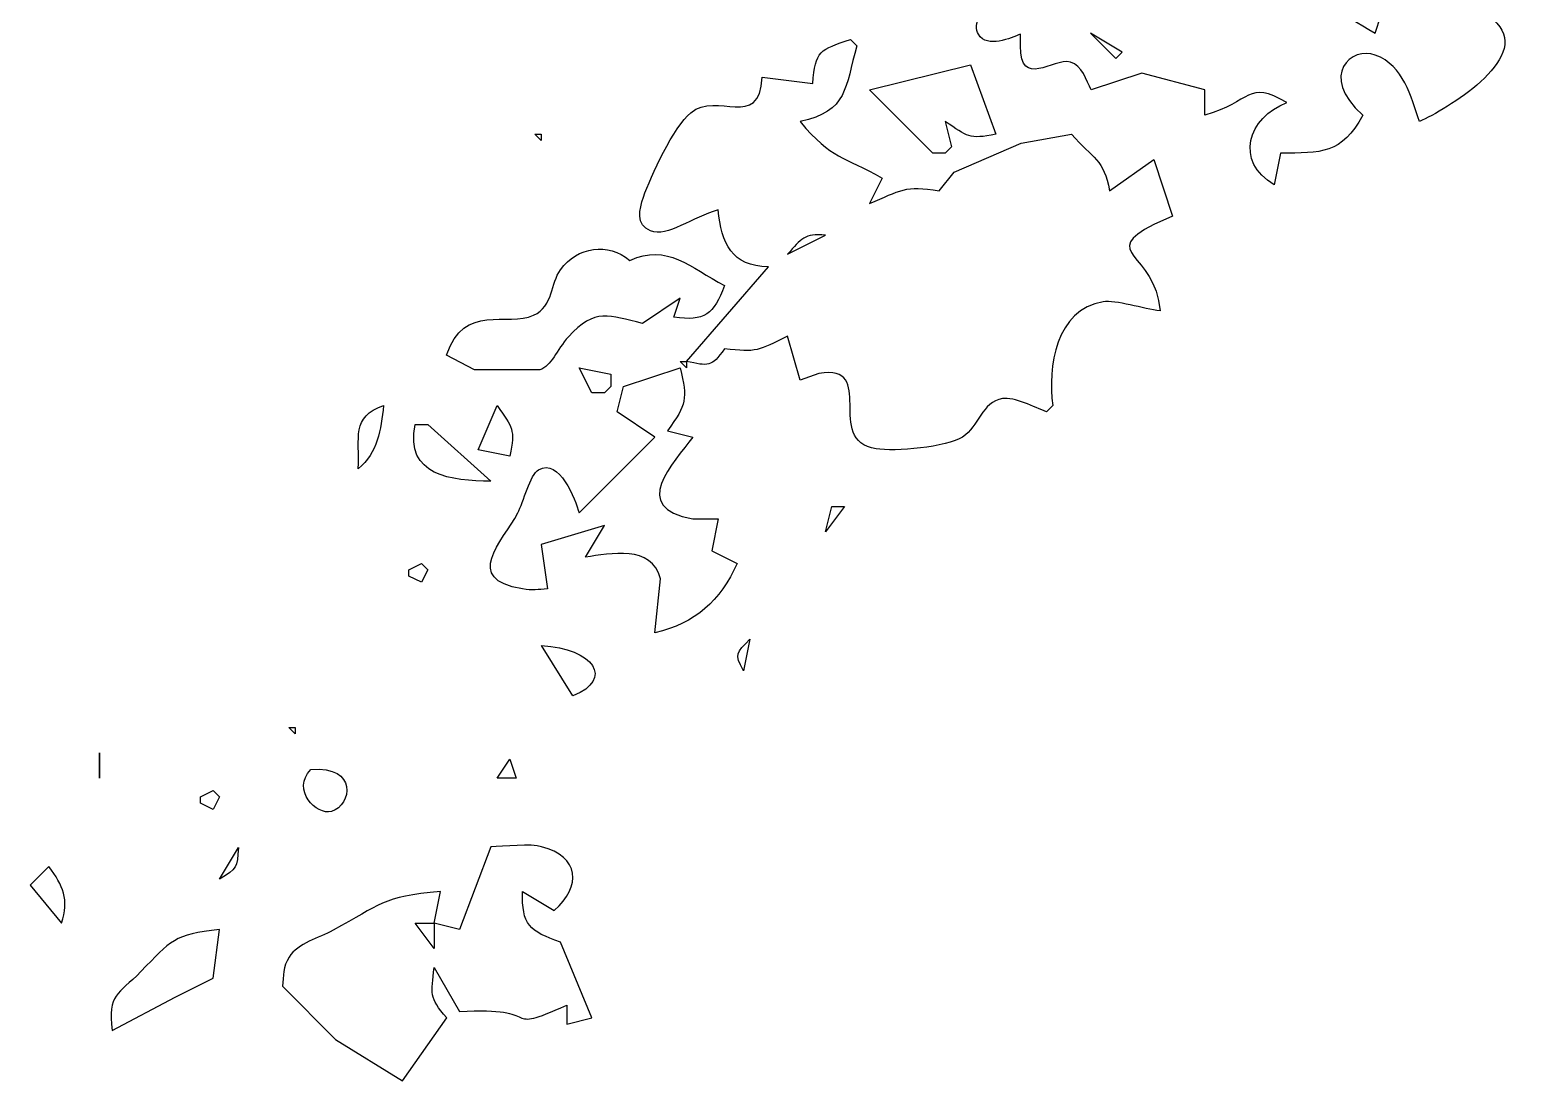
# Model space of a CAD drawing. Header units: centimetres. Extents: x -10.8 to 7.5, y -7.5 to 7.5.
# Drawn here: x -4.781 to -3.126, y -2.208 to -1.049 of the extents above; entities that cross this region are included whole.
import ezdxf

# ---------------------------------------------------------------- set-up
doc = ezdxf.new("R2010")
doc.units = ezdxf.units.CM
doc.header["$MEASUREMENT"] = 0
doc.layers.add('Layer 1', color=7, linetype='Continuous')

msp = doc.modelspace()

# ---------------------------------------------------------------- linework, layer by layer
at = {"layer": 'Layer 1'}
for points, knots in [([(-3.63894, -0.8998), (-3.64722, -0.89103), (-3.65815, -0.87788), (-3.6688, -0.87224), (-3.6688, -0.87224), (-3.69782, -0.85672), (-3.74814, -0.88978), (-3.77117, -0.90676), (-3.77117, -0.90676), (-3.79984, -0.85589), (-3.86902, -0.88372), (-3.84459, -0.93341), (-3.84459, -0.93341), (-3.84139, -0.93995), (-3.83714, -0.94552), (-3.83172, -0.95039), (-3.83172, -0.95039), (-3.78175, -0.99549), (-3.77013, -0.90279), (-3.73457, -0.94385), (-3.73457, -0.94385), (-3.72135, -0.95909), (-3.71891, -0.99452), (-3.72511, -1.0131), (-3.72511, -1.0131), (-3.72894, -1.02465), (-3.74272, -1.04337), (-3.73527, -1.05416), (-3.73527, -1.05416), (-3.72594, -1.07044), (-3.69922, -1.05757), (-3.68892, -1.05416), (-3.68892, -1.05416), (-3.68892, -1.05416), (-3.68892, -1.06669), (-3.68892, -1.06669), (-3.68892, -1.06669), (-3.68941, -1.11478), (-3.65301, -1.07991), (-3.63408, -1.08478), (-3.63408, -1.08478), (-3.62148, -1.08798), (-3.61599, -1.1051), (-3.61111, -1.11554), (-3.61111, -1.11554), (-3.61111, -1.11554), (-3.55543, -1.0971), (-3.55543, -1.0971), (-3.55543, -1.0971), (-3.55543, -1.0971), (-3.48584, -1.11554), (-3.48584, -1.11554), (-3.48584, -1.11554), (-3.48584, -1.11554), (-3.48584, -1.14338), (-3.48584, -1.14338), (-3.48584, -1.14338), (-3.4342, -1.12877), (-3.43928, -1.1035), (-3.39537, -1.12946), (-3.39537, -1.12946), (-3.43859, -1.1454), (-3.45341, -1.19502), (-3.40929, -1.21993), (-3.40929, -1.21993), (-3.40929, -1.21993), (-3.40233, -1.18513), (-3.40233, -1.18513), (-3.40233, -1.18513), (-3.35849, -1.18499), (-3.33427, -1.18638), (-3.31186, -1.14337), (-3.31186, -1.14337), (-3.36127, -1.09855), (-3.32348, -1.06723), (-3.29794, -1.07698), (-3.29794, -1.07698), (-3.26655, -1.08895), (-3.2589, -1.12222), (-3.24922, -1.15033), (-3.24922, -1.15033), (-3.22055, -1.13725), (-3.12639, -1.0822), (-3.1639, -1.0419), (-3.1639, -1.0419), (-3.17977, -1.02492), (-3.19835, -1.04058), (-3.21366, -1.03835), (-3.21366, -1.03835), (-3.23343, -1.0355), (-3.24136, -1.01281), (-3.24922, -0.99722), (-3.24922, -0.99722), (-3.28798, -1.00766), (-3.28673, -1.01622), (-3.29794, -1.0529), (-3.29794, -1.0529), (-3.37623, -1.0094), (-3.37213, -0.98331), (-3.45801, -1.01114), (-3.45801, -1.01114), (-3.46288, -0.97105), (-3.45328, -0.9396), (-3.50673, -0.94851), (-3.50673, -0.94851), (-3.50673, -0.94851), (-3.51787, -0.91789), (-3.51787, -0.91789), (-3.51787, -0.91789), (-3.51787, -0.91789), (-3.59087, -0.89137), (-3.59087, -0.89137), (-3.59087, -0.89137), (-3.59087, -0.89137), (-3.62503, -0.89138), (-3.62503, -0.89138), (-3.62503, -0.89138), (-3.62503, -0.89138), (-3.63199, -0.85804), (-3.63199, -0.85804), (-3.63199, -0.85804), (-3.63199, -0.85804), (-3.63895, -0.8998), (-3.63895, -0.8998), (-3.63895, -0.8998), (-3.63895, -0.8998), (-3.63894, -0.8998), (-3.63894, -0.8998)], [0, 0, 0, 0, 0.030303, 0.030303, 0.030303, 0.030303, 0.0606061, 0.0606061, 0.0606061, 0.0606061, 0.0909091, 0.0909091, 0.0909091, 0.0909091, 0.1212121, 0.1212121, 0.1212121, 0.1212121, 0.1515152, 0.1515152, 0.1515152, 0.1515152, 0.1818182, 0.1818182, 0.1818182, 0.1818182, 0.2121212, 0.2121212, 0.2121212, 0.2121212, 0.2424242, 0.2424242, 0.2424242, 0.2424242, 0.2727273, 0.2727273, 0.2727273, 0.2727273, 0.3030303, 0.3030303, 0.3030303, 0.3030303, 0.3333333, 0.3333333, 0.3333333, 0.3333333, 0.3636364, 0.3636364, 0.3636364, 0.3636364, 0.3939394, 0.3939394, 0.3939394, 0.3939394, 0.4242424, 0.4242424, 0.4242424, 0.4242424, 0.4545455, 0.4545455, 0.4545455, 0.4545455, 0.4848485, 0.4848485, 0.4848485, 0.4848485, 0.5151515, 0.5151515, 0.5151515, 0.5151515, 0.5454545, 0.5454545, 0.5454545, 0.5454545, 0.5757576, 0.5757576, 0.5757576, 0.5757576, 0.6060606, 0.6060606, 0.6060606, 0.6060606, 0.6363636, 0.6363636, 0.6363636, 0.6363636, 0.6666667, 0.6666667, 0.6666667, 0.6666667, 0.6969697, 0.6969697, 0.6969697, 0.6969697, 0.7272727, 0.7272727, 0.7272727, 0.7272727, 0.7575758, 0.7575758, 0.7575758, 0.7575758, 0.7878788, 0.7878788, 0.7878788, 0.7878788, 0.8181818, 0.8181818, 0.8181818, 0.8181818, 0.8484848, 0.8484848, 0.8484848, 0.8484848, 0.8787879, 0.8787879, 0.8787879, 0.8787879, 0.9090909, 0.9090909, 0.9090909, 0.9090909, 0.9393939, 0.9393939, 0.9393939, 0.9393939, 1, 1, 1, 1]), ([(-3.57698, -1.07374), (-3.57698, -1.07374), (-3.58394, -1.0807), (-3.58394, -1.0807), (-3.58394, -1.0807), (-3.58394, -1.0807), (-3.61178, -1.05286), (-3.61178, -1.05286), (-3.61178, -1.05286), (-3.61178, -1.05286), (-3.57698, -1.07374), (-3.57698, -1.07374)], [0, 0, 0, 0, 0.25, 0.25, 0.25, 0.25, 0.5, 0.5, 0.5, 0.5, 1, 1, 1, 1]), ([(-3.91799, -1.10853), (-3.91799, -1.10853), (-3.97367, -1.10157), (-3.97367, -1.10157), (-3.97367, -1.10157), (-3.97694, -1.16073), (-4.02322, -1.11618), (-4.05245, -1.14054), (-4.05245, -1.14054), (-4.07096, -1.15599), (-4.09671, -1.21034), (-4.10458, -1.2338), (-4.10458, -1.2338), (-4.10896, -1.24681), (-4.1137, -1.26442), (-4.09672, -1.27096), (-4.09672, -1.27096), (-4.07842, -1.27806), (-4.05051, -1.25558), (-4.02239, -1.24772), (-4.02239, -1.24772), (-4.01814, -1.28454), (-4.00778, -1.30994), (-3.96671, -1.31035), (-3.96671, -1.31035), (-3.96671, -1.31035), (-4.05718, -1.41474), (-4.05718, -1.41474), (-4.05718, -1.41474), (-4.03317, -1.41982), (-4.02962, -1.4217), (-4.01542, -1.40082), (-4.01542, -1.40082), (-3.97923, -1.4052), (-3.97826, -1.40291), (-3.94583, -1.3869), (-3.94583, -1.3869), (-3.94583, -1.3869), (-3.93191, -1.43562), (-3.93191, -1.43562), (-3.93191, -1.43562), (-3.93191, -1.43562), (-3.91117, -1.4281), (-3.91117, -1.4281), (-3.91117, -1.4281), (-3.84589, -1.41717), (-3.90609, -1.50187), (-3.84826, -1.51113), (-3.84826, -1.51113), (-3.8278, -1.51447), (-3.77004, -1.50939), (-3.75305, -1.49819), (-3.75305, -1.49819), (-3.73482, -1.48622), (-3.73182, -1.4597), (-3.70879, -1.45574), (-3.70879, -1.45574), (-3.69592, -1.45358), (-3.67316, -1.46548), (-3.66049, -1.47042), (-3.66049, -1.47042), (-3.66049, -1.47042), (-3.65353, -1.46346), (-3.65353, -1.46346), (-3.65353, -1.46346), (-3.6591, -1.42122), (-3.65019, -1.35754), (-3.59785, -1.34905), (-3.59785, -1.34905), (-3.5847, -1.34689), (-3.55268, -1.35684), (-3.53522, -1.35907), (-3.53522, -1.35907), (-3.54058, -1.29358), (-3.60412, -1.29574), (-3.54204, -1.26386), (-3.54204, -1.26386), (-3.54204, -1.26386), (-3.5213, -1.25467), (-3.5213, -1.25467), (-3.5213, -1.25467), (-3.5213, -1.25467), (-3.54218, -1.19204), (-3.54218, -1.19204), (-3.54218, -1.19204), (-3.54218, -1.19204), (-3.5909, -1.22684), (-3.5909, -1.22684), (-3.5909, -1.22684), (-3.59702, -1.19149), (-3.6092, -1.19176), (-3.63266, -1.16421), (-3.63266, -1.16421), (-3.63266, -1.16421), (-3.68841, -1.1743), (-3.68841, -1.1743), (-3.68841, -1.1743), (-3.68841, -1.1743), (-3.76211, -1.20624), (-3.76211, -1.20624), (-3.76211, -1.20624), (-3.76211, -1.20624), (-3.77881, -1.22684), (-3.77881, -1.22684), (-3.77881, -1.22684), (-3.81583, -1.21988), (-3.82161, -1.22656), (-3.85536, -1.24076), (-3.85536, -1.24076), (-3.85536, -1.24076), (-3.84144, -1.21292), (-3.84144, -1.21292), (-3.84144, -1.21292), (-3.8848, -1.18717), (-3.89621, -1.19343), (-3.93191, -1.15029), (-3.93191, -1.15029), (-3.87888, -1.13888), (-3.88264, -1.11285), (-3.86928, -1.06678), (-3.86928, -1.06678), (-3.86928, -1.06678), (-3.87624, -1.05982), (-3.87624, -1.05982), (-3.87624, -1.05982), (-3.91027, -1.07123), (-3.91493, -1.07186), (-3.918, -1.10854), (-3.918, -1.10854), (-3.918, -1.10854), (-3.91799, -1.10853), (-3.91799, -1.10853)], [0, 0, 0, 0, 0.0294118, 0.0294118, 0.0294118, 0.0294118, 0.0588235, 0.0588235, 0.0588235, 0.0588235, 0.0882353, 0.0882353, 0.0882353, 0.0882353, 0.1176471, 0.1176471, 0.1176471, 0.1176471, 0.1470588, 0.1470588, 0.1470588, 0.1470588, 0.1764706, 0.1764706, 0.1764706, 0.1764706, 0.2058824, 0.2058824, 0.2058824, 0.2058824, 0.2352941, 0.2352941, 0.2352941, 0.2352941, 0.2647059, 0.2647059, 0.2647059, 0.2647059, 0.2941176, 0.2941176, 0.2941176, 0.2941176, 0.3235294, 0.3235294, 0.3235294, 0.3235294, 0.3529412, 0.3529412, 0.3529412, 0.3529412, 0.3823529, 0.3823529, 0.3823529, 0.3823529, 0.4117647, 0.4117647, 0.4117647, 0.4117647, 0.4411765, 0.4411765, 0.4411765, 0.4411765, 0.4705882, 0.4705882, 0.4705882, 0.4705882, 0.5, 0.5, 0.5, 0.5, 0.5294118, 0.5294118, 0.5294118, 0.5294118, 0.5588235, 0.5588235, 0.5588235, 0.5588235, 0.5882353, 0.5882353, 0.5882353, 0.5882353, 0.6176471, 0.6176471, 0.6176471, 0.6176471, 0.6470588, 0.6470588, 0.6470588, 0.6470588, 0.6764706, 0.6764706, 0.6764706, 0.6764706, 0.7058824, 0.7058824, 0.7058824, 0.7058824, 0.7352941, 0.7352941, 0.7352941, 0.7352941, 0.7647059, 0.7647059, 0.7647059, 0.7647059, 0.7941176, 0.7941176, 0.7941176, 0.7941176, 0.8235294, 0.8235294, 0.8235294, 0.8235294, 0.8529412, 0.8529412, 0.8529412, 0.8529412, 0.8823529, 0.8823529, 0.8823529, 0.8823529, 0.9117647, 0.9117647, 0.9117647, 0.9117647, 0.9411765, 0.9411765, 0.9411765, 0.9411765, 1, 1, 1, 1]), ([(-3.85537, -1.11549), (-3.85537, -1.11549), (-3.78578, -1.18508), (-3.78578, -1.18508), (-3.78578, -1.18508), (-3.78578, -1.18508), (-3.77186, -1.18509), (-3.77186, -1.18509), (-3.77186, -1.18509), (-3.77186, -1.18509), (-3.7649, -1.17813), (-3.7649, -1.17813), (-3.7649, -1.17813), (-3.7649, -1.17813), (-3.77186, -1.15029), (-3.77186, -1.15029), (-3.77186, -1.15029), (-3.74736, -1.16671), (-3.7459, -1.17047), (-3.71618, -1.16421), (-3.71618, -1.16421), (-3.71618, -1.16421), (-3.74402, -1.08766), (-3.74402, -1.08766), (-3.74402, -1.08766), (-3.74402, -1.08766), (-3.85537, -1.1155), (-3.85537, -1.1155), (-3.85537, -1.1155), (-3.85537, -1.1155), (-3.85537, -1.11549), (-3.85537, -1.11549)], [0, 0, 0, 0, 0.1111111, 0.1111111, 0.1111111, 0.1111111, 0.2222222, 0.2222222, 0.2222222, 0.2222222, 0.3333333, 0.3333333, 0.3333333, 0.3333333, 0.4444444, 0.4444444, 0.4444444, 0.4444444, 0.5555556, 0.5555556, 0.5555556, 0.5555556, 0.6666667, 0.6666667, 0.6666667, 0.6666667, 0.7777778, 0.7777778, 0.7777778, 0.7777778, 1, 1, 1, 1]), ([(-4.22412, -1.16421), (-4.22412, -1.16421), (-4.21716, -1.17117), (-4.21716, -1.17117), (-4.21716, -1.17117), (-4.21716, -1.17117), (-4.21716, -1.16421), (-4.21716, -1.16421), (-4.21716, -1.16421), (-4.21716, -1.16421), (-4.22412, -1.16421), (-4.22412, -1.16421)], [0, 0, 0, 0, 0.25, 0.25, 0.25, 0.25, 0.5, 0.5, 0.5, 0.5, 1, 1, 1, 1]), ([(-3.90395, -1.27556), (-3.90395, -1.27556), (-3.94571, -1.29644), (-3.94571, -1.29644), (-3.94571, -1.29644), (-3.93061, -1.27981), (-3.9272, -1.2732), (-3.90395, -1.27556)], [0, 0, 0, 0, 0.3333333, 0.3333333, 0.3333333, 0.3333333, 1, 1, 1, 1]), ([(-4.19617, -1.31377), (-4.20661, -1.32811), (-4.20362, -1.35358), (-4.22568, -1.36388), (-4.22568, -1.36388), (-4.25414, -1.37724), (-4.30223, -1.34961), (-4.32151, -1.40779), (-4.32151, -1.40779), (-4.32151, -1.40779), (-4.29075, -1.42421), (-4.29075, -1.42421), (-4.29075, -1.42421), (-4.29075, -1.42421), (-4.21893, -1.42421), (-4.21893, -1.42421), (-4.21893, -1.42421), (-4.20564, -1.41983), (-4.20056, -1.40222), (-4.1872, -1.3876), (-4.1872, -1.3876), (-4.15804, -1.35559), (-4.1421, -1.36387), (-4.10577, -1.37299), (-4.10577, -1.37299), (-4.10577, -1.37299), (-4.06401, -1.34515), (-4.06401, -1.34515), (-4.06401, -1.34515), (-4.06401, -1.34515), (-4.07097, -1.36603), (-4.07097, -1.36603), (-4.07097, -1.36603), (-4.03701, -1.37097), (-4.02713, -1.36269), (-4.01529, -1.33123), (-4.01529, -1.33123), (-4.05294, -1.31133), (-4.07786, -1.28432), (-4.11968, -1.30339), (-4.11968, -1.30339), (-4.14341, -1.28342), (-4.17737, -1.28801), (-4.19616, -1.31376), (-4.19616, -1.31376), (-4.19616, -1.31376), (-4.19617, -1.31377), (-4.19617, -1.31377)], [0, 0, 0, 0, 0.0769231, 0.0769231, 0.0769231, 0.0769231, 0.1538462, 0.1538462, 0.1538462, 0.1538462, 0.2307692, 0.2307692, 0.2307692, 0.2307692, 0.3076923, 0.3076923, 0.3076923, 0.3076923, 0.3846154, 0.3846154, 0.3846154, 0.3846154, 0.4615385, 0.4615385, 0.4615385, 0.4615385, 0.5384615, 0.5384615, 0.5384615, 0.5384615, 0.6153846, 0.6153846, 0.6153846, 0.6153846, 0.6923077, 0.6923077, 0.6923077, 0.6923077, 0.7692308, 0.7692308, 0.7692308, 0.7692308, 0.8461538, 0.8461538, 0.8461538, 0.8461538, 1, 1, 1, 1]), ([(-4.12665, -1.44259), (-4.12665, -1.44259), (-4.13361, -1.47043), (-4.13361, -1.47043), (-4.13361, -1.47043), (-4.13361, -1.47043), (-4.09185, -1.49827), (-4.09185, -1.49827), (-4.09185, -1.49827), (-4.09185, -1.49827), (-4.17536, -1.58178), (-4.17536, -1.58178), (-4.17536, -1.58178), (-4.18002, -1.56717), (-4.197, -1.52088), (-4.22025, -1.53425), (-4.22025, -1.53425), (-4.22902, -1.53926), (-4.23709, -1.57051), (-4.24301, -1.58178), (-4.24301, -1.58178), (-4.25985, -1.61386), (-4.3046, -1.65472), (-4.238, -1.6655), (-4.238, -1.6655), (-4.22659, -1.66759), (-4.22102, -1.66627), (-4.21016, -1.6655), (-4.21016, -1.6655), (-4.21016, -1.6655), (-4.21712, -1.61658), (-4.21712, -1.61658), (-4.21712, -1.61658), (-4.21712, -1.61658), (-4.14753, -1.5957), (-4.14753, -1.5957), (-4.14753, -1.5957), (-4.14753, -1.5957), (-4.16841, -1.6305), (-4.16841, -1.6305), (-4.16841, -1.6305), (-4.14106, -1.62688), (-4.09513, -1.61644), (-4.08587, -1.65437), (-4.08587, -1.65437), (-4.08587, -1.65437), (-4.09186, -1.71401), (-4.09186, -1.71401), (-4.09186, -1.71401), (-4.04725, -1.70336), (-4.02004, -1.67893), (-4.00139, -1.63746), (-4.00139, -1.63746), (-4.00139, -1.63746), (-4.02923, -1.62354), (-4.02923, -1.62354), (-4.02923, -1.62354), (-4.02923, -1.62354), (-4.02227, -1.58826), (-4.02227, -1.58826), (-4.02227, -1.58826), (-4.02227, -1.58826), (-4.0501, -1.58825), (-4.0501, -1.58825), (-4.0501, -1.58825), (-4.12088, -1.57656), (-4.07133, -1.52659), (-4.0501, -1.49826), (-4.0501, -1.49826), (-4.0501, -1.49826), (-4.07794, -1.4913), (-4.07794, -1.4913), (-4.07794, -1.4913), (-4.05692, -1.46144), (-4.05588, -1.45706), (-4.06402, -1.42171), (-4.06402, -1.42171), (-4.06402, -1.42171), (-4.12665, -1.44259), (-4.12665, -1.44259)], [0, 0, 0, 0, 0.047619, 0.047619, 0.047619, 0.047619, 0.0952381, 0.0952381, 0.0952381, 0.0952381, 0.1428571, 0.1428571, 0.1428571, 0.1428571, 0.1904762, 0.1904762, 0.1904762, 0.1904762, 0.2380952, 0.2380952, 0.2380952, 0.2380952, 0.2857143, 0.2857143, 0.2857143, 0.2857143, 0.3333333, 0.3333333, 0.3333333, 0.3333333, 0.3809524, 0.3809524, 0.3809524, 0.3809524, 0.4285714, 0.4285714, 0.4285714, 0.4285714, 0.4761905, 0.4761905, 0.4761905, 0.4761905, 0.5238095, 0.5238095, 0.5238095, 0.5238095, 0.5714286, 0.5714286, 0.5714286, 0.5714286, 0.6190476, 0.6190476, 0.6190476, 0.6190476, 0.6666667, 0.6666667, 0.6666667, 0.6666667, 0.7142857, 0.7142857, 0.7142857, 0.7142857, 0.7619048, 0.7619048, 0.7619048, 0.7619048, 0.8095238, 0.8095238, 0.8095238, 0.8095238, 0.8571429, 0.8571429, 0.8571429, 0.8571429, 0.9047619, 0.9047619, 0.9047619, 0.9047619, 1, 1, 1, 1]), ([(-4.17537, -1.42171), (-4.17537, -1.42171), (-4.16145, -1.44955), (-4.16145, -1.44955), (-4.16145, -1.44955), (-4.16145, -1.44955), (-4.14753, -1.44955), (-4.14753, -1.44955), (-4.14753, -1.44955), (-4.14753, -1.44955), (-4.14057, -1.44259), (-4.14057, -1.44259), (-4.14057, -1.44259), (-4.14057, -1.44259), (-4.14057, -1.42867), (-4.14057, -1.42867), (-4.14057, -1.42867), (-4.14057, -1.42867), (-4.17537, -1.42171), (-4.17537, -1.42171)], [0, 0, 0, 0, 0.1666667, 0.1666667, 0.1666667, 0.1666667, 0.3333333, 0.3333333, 0.3333333, 0.3333333, 0.5, 0.5, 0.5, 0.5, 0.6666667, 0.6666667, 0.6666667, 0.6666667, 1, 1, 1, 1]), ([(-4.06402, -1.41475), (-4.06402, -1.41475), (-4.05706, -1.42171), (-4.05706, -1.42171), (-4.05706, -1.42171), (-4.05706, -1.42171), (-4.05706, -1.41475), (-4.05706, -1.41475), (-4.05706, -1.41475), (-4.05706, -1.41475), (-4.06402, -1.41475), (-4.06402, -1.41475)], [0, 0, 0, 0, 0.25, 0.25, 0.25, 0.25, 0.5, 0.5, 0.5, 0.5, 1, 1, 1, 1]), ([(-4.41888, -1.53306), (-4.39738, -1.51559), (-4.39376, -1.48998), (-4.39104, -1.46347), (-4.39104, -1.46347), (-4.42688, -1.47607), (-4.41721, -1.49889), (-4.41888, -1.53306)], [0, 0, 0, 0, 0.3333333, 0.3333333, 0.3333333, 0.3333333, 1, 1, 1, 1]), ([(-4.28665, -1.51218), (-4.28665, -1.51218), (-4.25185, -1.51914), (-4.25185, -1.51914), (-4.25185, -1.51914), (-4.2458, -1.48935), (-4.24858, -1.4881), (-4.26577, -1.46346), (-4.26577, -1.46346), (-4.26577, -1.46346), (-4.28665, -1.51218), (-4.28665, -1.51218)], [0, 0, 0, 0, 0.25, 0.25, 0.25, 0.25, 0.5, 0.5, 0.5, 0.5, 1, 1, 1, 1]), ([(-4.35624, -1.48434), (-4.36793, -1.54106), (-4.31615, -1.54642), (-4.27273, -1.54697), (-4.27273, -1.54697), (-4.27273, -1.54697), (-4.34232, -1.48434), (-4.34232, -1.48434), (-4.34232, -1.48434), (-4.34232, -1.48434), (-4.35624, -1.48434), (-4.35624, -1.48434)], [0, 0, 0, 0, 0.25, 0.25, 0.25, 0.25, 0.5, 0.5, 0.5, 0.5, 1, 1, 1, 1]), ([(-3.89693, -1.57482), (-3.89693, -1.57482), (-3.90389, -1.60266), (-3.90389, -1.60266), (-3.90389, -1.60266), (-3.90389, -1.60266), (-3.88301, -1.57482), (-3.88301, -1.57482), (-3.88301, -1.57482), (-3.88301, -1.57482), (-3.89693, -1.57482), (-3.89693, -1.57482)], [0, 0, 0, 0, 0.25, 0.25, 0.25, 0.25, 0.5, 0.5, 0.5, 0.5, 1, 1, 1, 1]), ([(-4.36323, -1.64441), (-4.36323, -1.64441), (-4.36323, -1.65137), (-4.36323, -1.65137), (-4.36323, -1.65137), (-4.36323, -1.65137), (-4.34931, -1.65833), (-4.34931, -1.65833), (-4.34931, -1.65833), (-4.34931, -1.65833), (-4.34235, -1.64441), (-4.34235, -1.64441), (-4.34235, -1.64441), (-4.34235, -1.64441), (-4.34931, -1.63745), (-4.34931, -1.63745), (-4.34931, -1.63745), (-4.34931, -1.63745), (-4.36323, -1.64441), (-4.36323, -1.64441)], [0, 0, 0, 0, 0.1666667, 0.1666667, 0.1666667, 0.1666667, 0.3333333, 0.3333333, 0.3333333, 0.3333333, 0.5, 0.5, 0.5, 0.5, 0.6666667, 0.6666667, 0.6666667, 0.6666667, 1, 1, 1, 1]), ([(-4.21708, -1.72793), (-4.21708, -1.72793), (-4.18228, -1.78361), (-4.18228, -1.78361), (-4.18228, -1.78361), (-4.13642, -1.7651), (-4.15931, -1.73135), (-4.21708, -1.72793)], [0, 0, 0, 0, 0.3333333, 0.3333333, 0.3333333, 0.3333333, 1, 1, 1, 1]), ([(-3.99438, -1.75577), (-3.99438, -1.75577), (-3.98742, -1.72097), (-3.98742, -1.72097), (-3.98742, -1.72097), (-4.00183, -1.7367), (-4.00461, -1.73649), (-3.99438, -1.75577)], [0, 0, 0, 0, 0.3333333, 0.3333333, 0.3333333, 0.3333333, 1, 1, 1, 1]), ([(-4.49541, -1.8184), (-4.49541, -1.8184), (-4.48845, -1.82536), (-4.48845, -1.82536), (-4.48845, -1.82536), (-4.48845, -1.82536), (-4.48845, -1.8184), (-4.48845, -1.8184), (-4.48845, -1.8184), (-4.48845, -1.8184), (-4.49541, -1.8184), (-4.49541, -1.8184)], [0, 0, 0, 0, 0.25, 0.25, 0.25, 0.25, 0.5, 0.5, 0.5, 0.5, 1, 1, 1, 1]), ([(-4.70413, -1.87407), (-4.70413, -1.87407), (-4.70413, -1.84623), (-4.70413, -1.84623), (-4.70413, -1.84623), (-4.70413, -1.84623), (-4.70413, -1.87407), (-4.70413, -1.87407)], [0, 0, 0, 0, 0.3333333, 0.3333333, 0.3333333, 0.3333333, 1, 1, 1, 1]), ([(-4.44829, -1.91089), (-4.4263, -1.90414), (-4.41857, -1.86022), (-4.47112, -1.86482), (-4.47112, -1.86482), (-4.49311, -1.88695), (-4.46493, -1.91604), (-4.44829, -1.91089)], [0, 0, 0, 0, 0.3333333, 0.3333333, 0.3333333, 0.3333333, 1, 1, 1, 1]), ([(-4.26568, -1.87407), (-4.26568, -1.87407), (-4.2448, -1.87407), (-4.2448, -1.87407), (-4.2448, -1.87407), (-4.2448, -1.87407), (-4.25176, -1.85319), (-4.25176, -1.85319), (-4.25176, -1.85319), (-4.25176, -1.85319), (-4.26568, -1.87407), (-4.26568, -1.87407)], [0, 0, 0, 0, 0.25, 0.25, 0.25, 0.25, 0.5, 0.5, 0.5, 0.5, 1, 1, 1, 1]), ([(-4.59276, -1.89495), (-4.59276, -1.89495), (-4.59276, -1.90191), (-4.59276, -1.90191), (-4.59276, -1.90191), (-4.59276, -1.90191), (-4.57884, -1.90887), (-4.57884, -1.90887), (-4.57884, -1.90887), (-4.57884, -1.90887), (-4.57188, -1.89495), (-4.57188, -1.89495), (-4.57188, -1.89495), (-4.57188, -1.89495), (-4.57884, -1.88799), (-4.57884, -1.88799), (-4.57884, -1.88799), (-4.57884, -1.88799), (-4.59276, -1.89495), (-4.59276, -1.89495)], [0, 0, 0, 0, 0.1666667, 0.1666667, 0.1666667, 0.1666667, 0.3333333, 0.3333333, 0.3333333, 0.3333333, 0.5, 0.5, 0.5, 0.5, 0.6666667, 0.6666667, 0.6666667, 0.6666667, 1, 1, 1, 1]), ([(-4.57189, -1.98543), (-4.55213, -1.97325), (-4.5524, -1.97374), (-4.55101, -1.95063), (-4.55101, -1.95063), (-4.55101, -1.95063), (-4.57189, -1.98543), (-4.57189, -1.98543)], [0, 0, 0, 0, 0.3333333, 0.3333333, 0.3333333, 0.3333333, 1, 1, 1, 1]), ([(-4.21696, -1.94979), (-4.17492, -1.96072), (-4.17214, -1.99343), (-4.20304, -2.02022), (-4.20304, -2.02022), (-4.20304, -2.02022), (-4.23784, -1.99934), (-4.23784, -1.99934), (-4.23784, -1.99934), (-4.23888, -2.03567), (-4.23018, -2.04318), (-4.19608, -2.05502), (-4.19608, -2.05502), (-4.19608, -2.05502), (-4.16128, -2.13853), (-4.16128, -2.13853), (-4.16128, -2.13853), (-4.16128, -2.13853), (-4.18912, -2.14549), (-4.18912, -2.14549), (-4.18912, -2.14549), (-4.18912, -2.14549), (-4.18912, -2.12461), (-4.18912, -2.12461), (-4.18912, -2.12461), (-4.26373, -2.15795), (-4.21097, -2.12496), (-4.30743, -2.13157), (-4.30743, -2.13157), (-4.30743, -2.13157), (-4.33527, -2.08285), (-4.33527, -2.08285), (-4.33527, -2.08285), (-4.33819, -2.11229), (-4.34139, -2.11556), (-4.32135, -2.13853), (-4.32135, -2.13853), (-4.32135, -2.13853), (-4.37007, -2.20812), (-4.37007, -2.20812), (-4.37007, -2.20812), (-4.37007, -2.20812), (-4.44391, -2.16254), (-4.44391, -2.16254), (-4.44391, -2.16254), (-4.44391, -2.16254), (-4.5023, -2.10373), (-4.5023, -2.10373), (-4.5023, -2.10373), (-4.50133, -2.09232), (-4.50181, -2.08188), (-4.4952, -2.07165), (-4.4952, -2.07165), (-4.48497, -2.05585), (-4.46263, -2.05056), (-4.44662, -2.04193), (-4.44662, -2.04193), (-4.39401, -2.01353), (-4.39317, -2.00477), (-4.32831, -1.99934), (-4.32831, -1.99934), (-4.32831, -1.99934), (-4.33527, -2.03414), (-4.33527, -2.03414), (-4.33527, -2.03414), (-4.33527, -2.03414), (-4.30743, -2.0411), (-4.30743, -2.0411), (-4.30743, -2.0411), (-4.30743, -2.0411), (-4.27263, -1.94979), (-4.27263, -1.94979), (-4.27263, -1.94979), (-4.25927, -1.95), (-4.22753, -1.9461), (-4.21695, -1.94979), (-4.21695, -1.94979), (-4.21695, -1.94979), (-4.21696, -1.94979), (-4.21696, -1.94979)], [0, 0, 0, 0, 0.047619, 0.047619, 0.047619, 0.047619, 0.0952381, 0.0952381, 0.0952381, 0.0952381, 0.1428571, 0.1428571, 0.1428571, 0.1428571, 0.1904762, 0.1904762, 0.1904762, 0.1904762, 0.2380952, 0.2380952, 0.2380952, 0.2380952, 0.2857143, 0.2857143, 0.2857143, 0.2857143, 0.3333333, 0.3333333, 0.3333333, 0.3333333, 0.3809524, 0.3809524, 0.3809524, 0.3809524, 0.4285714, 0.4285714, 0.4285714, 0.4285714, 0.4761905, 0.4761905, 0.4761905, 0.4761905, 0.5238095, 0.5238095, 0.5238095, 0.5238095, 0.5714286, 0.5714286, 0.5714286, 0.5714286, 0.6190476, 0.6190476, 0.6190476, 0.6190476, 0.6666667, 0.6666667, 0.6666667, 0.6666667, 0.7142857, 0.7142857, 0.7142857, 0.7142857, 0.7619048, 0.7619048, 0.7619048, 0.7619048, 0.8095238, 0.8095238, 0.8095238, 0.8095238, 0.8571429, 0.8571429, 0.8571429, 0.8571429, 0.9047619, 0.9047619, 0.9047619, 0.9047619, 1, 1, 1, 1]), ([(-4.74585, -2.03414), (-4.74585, -2.03414), (-4.78065, -1.99238), (-4.78065, -1.99238), (-4.78065, -1.99238), (-4.78065, -1.99238), (-4.75977, -1.9715), (-4.75977, -1.9715), (-4.75977, -1.9715), (-4.74432, -1.99328), (-4.73722, -2.00783), (-4.74585, -2.03413), (-4.74585, -2.03413), (-4.74585, -2.03413), (-4.74585, -2.03414), (-4.74585, -2.03414)], [0, 0, 0, 0, 0.2, 0.2, 0.2, 0.2, 0.4, 0.4, 0.4, 0.4, 0.6, 0.6, 0.6, 0.6, 1, 1, 1, 1]), ([(-4.35605, -2.03414), (-4.35605, -2.03414), (-4.33517, -2.06198), (-4.33517, -2.06198), (-4.33517, -2.06198), (-4.33517, -2.06198), (-4.33517, -2.03414), (-4.33517, -2.03414), (-4.33517, -2.03414), (-4.33517, -2.03414), (-4.35605, -2.03414), (-4.35605, -2.03414)], [0, 0, 0, 0, 0.25, 0.25, 0.25, 0.25, 0.5, 0.5, 0.5, 0.5, 1, 1, 1, 1]), ([(-4.65837, -2.08738), (-4.62531, -2.05342), (-4.62211, -2.04632), (-4.57179, -2.0411), (-4.57179, -2.0411), (-4.57179, -2.0411), (-4.57889, -2.09462), (-4.57889, -2.09462), (-4.57889, -2.09462), (-4.57889, -2.09462), (-4.62051, -2.11571), (-4.62051, -2.11571), (-4.62051, -2.11571), (-4.62051, -2.11571), (-4.6901, -2.15246), (-4.6901, -2.15246), (-4.6901, -2.15246), (-4.69532, -2.11161), (-4.68411, -2.11383), (-4.65837, -2.08739), (-4.65837, -2.08739), (-4.65837, -2.08739), (-4.65837, -2.08738), (-4.65837, -2.08738)], [0, 0, 0, 0, 0.1428571, 0.1428571, 0.1428571, 0.1428571, 0.2857143, 0.2857143, 0.2857143, 0.2857143, 0.4285714, 0.4285714, 0.4285714, 0.4285714, 0.5714286, 0.5714286, 0.5714286, 0.5714286, 0.7142857, 0.7142857, 0.7142857, 0.7142857, 1, 1, 1, 1])]:
    msp.add_open_spline(points, degree=3, knots=knots, dxfattribs=at)

doc.saveas('drawing.dxf')
